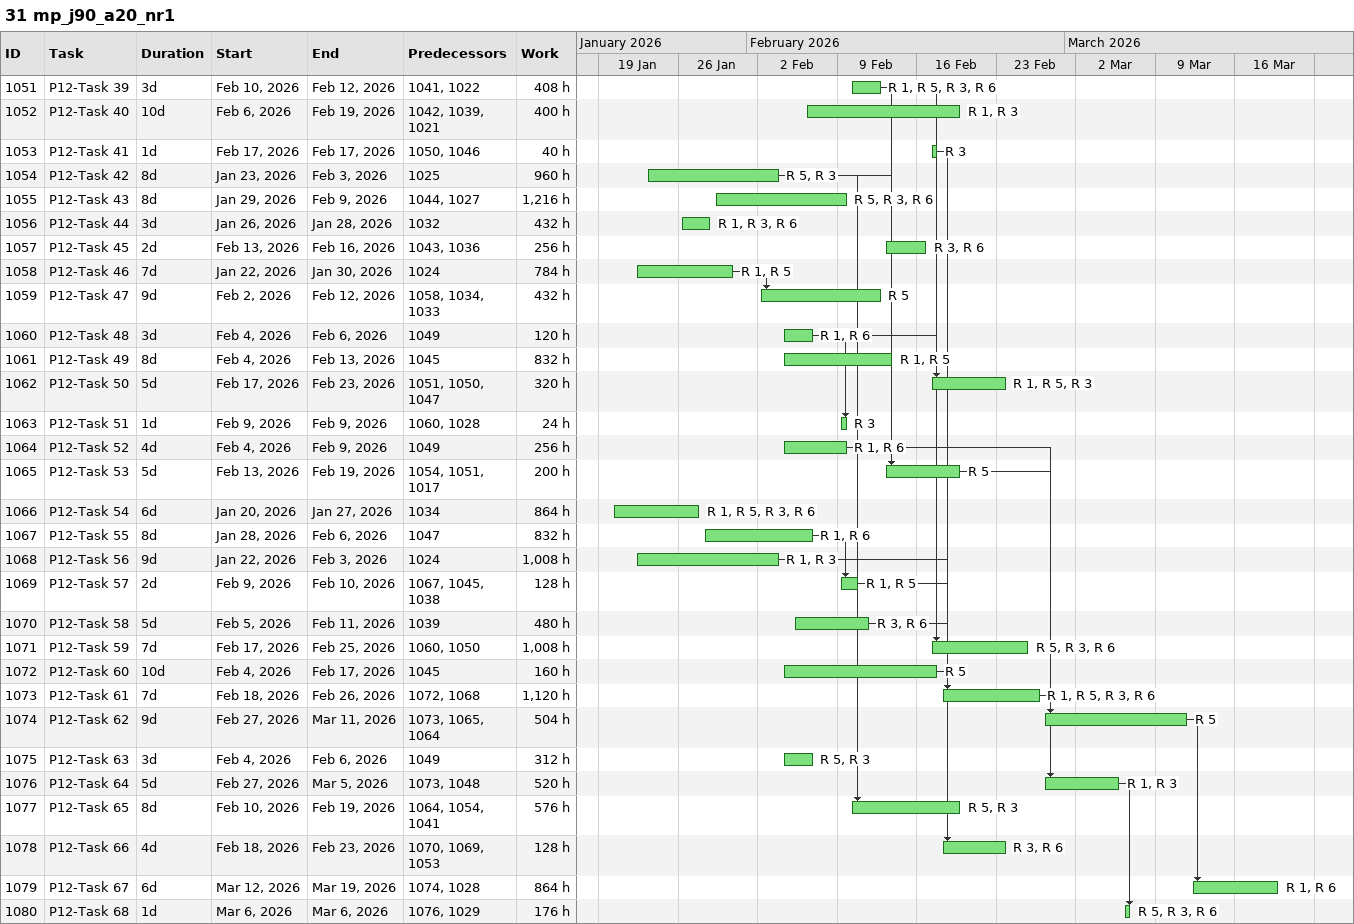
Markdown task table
31 mp_j90_a20_nr1

| ID | Task | Duration | Start | Finish | Predecessors | Resources | Work (h) |
|---|---|---|---|---|---|---|---|
| 1051 | P12-Task 39 | 3d | 2026-02-10 | 2026-02-12 | 1041, 1022 | R 1, R 5, R 3, R 6 | 408 |
| 1052 | P12-Task 40 | 10d | 2026-02-06 | 2026-02-19 | 1042, 1039, 1021 | R 1, R 3 | 400 |
| 1053 | P12-Task 41 | 1d | 2026-02-17 | 2026-02-17 | 1050, 1046 | R 3 | 40 |
| 1054 | P12-Task 42 | 8d | 2026-01-23 | 2026-02-03 | 1025 | R 5, R 3 | 960 |
| 1055 | P12-Task 43 | 8d | 2026-01-29 | 2026-02-09 | 1044, 1027 | R 5, R 3, R 6 | 1216 |
| 1056 | P12-Task 44 | 3d | 2026-01-26 | 2026-01-28 | 1032 | R 1, R 3, R 6 | 432 |
| 1057 | P12-Task 45 | 2d | 2026-02-13 | 2026-02-16 | 1043, 1036 | R 3, R 6 | 256 |
| 1058 | P12-Task 46 | 7d | 2026-01-22 | 2026-01-30 | 1024 | R 1, R 5 | 784 |
| 1059 | P12-Task 47 | 9d | 2026-02-02 | 2026-02-12 | 1058, 1034, 1033 | R 5 | 432 |
| 1060 | P12-Task 48 | 3d | 2026-02-04 | 2026-02-06 | 1049 | R 1, R 6 | 120 |
| 1061 | P12-Task 49 | 8d | 2026-02-04 | 2026-02-13 | 1045 | R 1, R 5 | 832 |
| 1062 | P12-Task 50 | 5d | 2026-02-17 | 2026-02-23 | 1051, 1050, 1047 | R 1, R 5, R 3 | 320 |
| 1063 | P12-Task 51 | 1d | 2026-02-09 | 2026-02-09 | 1060, 1028 | R 3 | 24 |
| 1064 | P12-Task 52 | 4d | 2026-02-04 | 2026-02-09 | 1049 | R 1, R 6 | 256 |
| 1065 | P12-Task 53 | 5d | 2026-02-13 | 2026-02-19 | 1054, 1051, 1017 | R 5 | 200 |
| 1066 | P12-Task 54 | 6d | 2026-01-20 | 2026-01-27 | 1034 | R 1, R 5, R 3, R 6 | 864 |
| 1067 | P12-Task 55 | 8d | 2026-01-28 | 2026-02-06 | 1047 | R 1, R 6 | 832 |
| 1068 | P12-Task 56 | 9d | 2026-01-22 | 2026-02-03 | 1024 | R 1, R 3 | 1008 |
| 1069 | P12-Task 57 | 2d | 2026-02-09 | 2026-02-10 | 1067, 1045, 1038 | R 1, R 5 | 128 |
| 1070 | P12-Task 58 | 5d | 2026-02-05 | 2026-02-11 | 1039 | R 3, R 6 | 480 |
| 1071 | P12-Task 59 | 7d | 2026-02-17 | 2026-02-25 | 1060, 1050 | R 5, R 3, R 6 | 1008 |
| 1072 | P12-Task 60 | 10d | 2026-02-04 | 2026-02-17 | 1045 | R 5 | 160 |
| 1073 | P12-Task 61 | 7d | 2026-02-18 | 2026-02-26 | 1072, 1068 | R 1, R 5, R 3, R 6 | 1120 |
| 1074 | P12-Task 62 | 9d | 2026-02-27 | 2026-03-11 | 1073, 1065, 1064 | R 5 | 504 |
| 1075 | P12-Task 63 | 3d | 2026-02-04 | 2026-02-06 | 1049 | R 5, R 3 | 312 |
| 1076 | P12-Task 64 | 5d | 2026-02-27 | 2026-03-05 | 1073, 1048 | R 1, R 3 | 520 |
| 1077 | P12-Task 65 | 8d | 2026-02-10 | 2026-02-19 | 1064, 1054, 1041 | R 5, R 3 | 576 |
| 1078 | P12-Task 66 | 4d | 2026-02-18 | 2026-02-23 | 1070, 1069, 1053 | R 3, R 6 | 128 |
| 1079 | P12-Task 67 | 6d | 2026-03-12 | 2026-03-19 | 1074, 1028 | R 1, R 6 | 864 |
| 1080 | P12-Task 68 | 1d | 2026-03-06 | 2026-03-06 | 1076, 1029 | R 5, R 3, R 6 | 176 |
